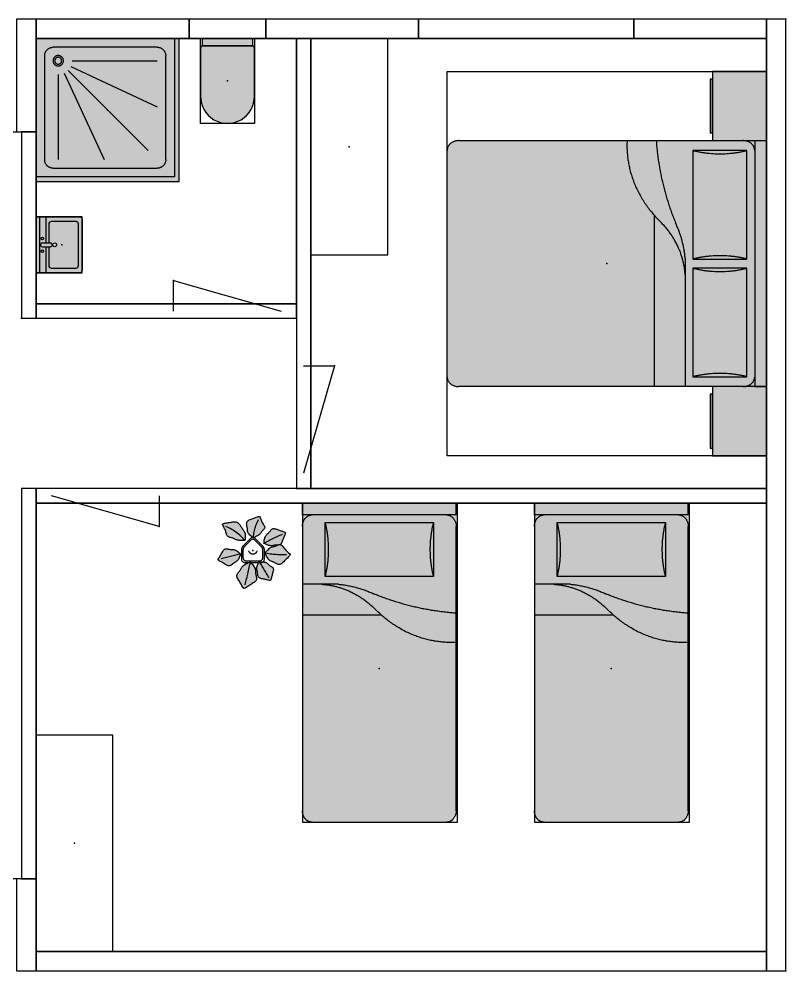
# Model space of a CAD drawing. Header units: millimetres. Extents: x 0 to 12300, y -456 to 6493.
# Drawn here: x 7314 to 12300, y 0 to 6193 of the extents above; entities that cross this region are included whole.
import ezdxf

# ---------------------------------------------------------------- set-up
doc = ezdxf.new("R2010")
doc.units = ezdxf.units.MM
for name, color, linetype, true_color in [('Doors', 96, 'Continuous', 0x007f00), ('EH-PLANT-FILL', 9, 'Continuous', 0xa6e6bd), ('EH-PLANT-LEAVES', 103, 'Continuous', 0x4dcc7a), ('EH-PLANT-POT', 118, 'Continuous', 0x003b2b), ('EH-PLANT-STEMS', 37, 'Continuous', 0x8c5e36), ('Furniture', 37, 'Continuous', 0x75664f), ('FurnitureRefRec', 254, 'Continuous', 0xd5d5d5), ('PT Top Left Furniture', 211, 'Continuous', 0xff7fff), ('PT Top Right', 96, 'Continuous', 0x007f00), ('PT Top Right Furniture', 200, 'Continuous', 0xbf3fff), ('Walls', 1, 'Continuous', 0xff0000)]:
    doc.layers.add(name, color=color, linetype=linetype, true_color=true_color)
for name, color, linetype in [('Furniture Stretch', 7, 'Continuous'), ('Rooms$Bath Room', 7, 'Continuous'), ('Rooms$Bed Room', 7, 'Continuous'), ('Rooms$Living Room', 7, 'Continuous'), ('Windows', 7, 'Continuous')]:
    doc.layers.add(name, color=color, linetype=linetype)

# ---------------------------------------------------------------- blocks, each defined once
blk = doc.blocks.new('Bedopstelling Klein 01')
at = {"layer": 'Furniture'}
blk.add_hatch(color=7, dxfattribs=at).paths.add_polyline_path([(-75.3, 0), (-71.9, 0), (-68.5, 0.2), (-65.1, 0.4), (-61.6, 0.7), (-58.1, 1.1), (-54.6, 1.5), (-51.1, 2.1), (-47.6, 2.8), (-44.1, 3.6), (-40.7, 4.5), (-37.4, 5.5), (-34.1, 6.5), (-32.5, 7.1), (-30.9, 7.7), (-29.4, 8.3), (-27.8, 9), (-26.3, 9.6), (-24.9, 10.3), (-23.5, 11), (-22.1, 11.7), (-20.7, 12.5), (-19.4, 13.3), (-18.1, 14), (-16.8, 14.8), (-15.6, 15.6), (-14.5, 16.5), (-13.4, 17.3), (-12.3, 18.2), (-11.2, 19), (-10.3, 19.9), (-9.3, 20.8), (-8.4, 21.7), (-7.6, 22.6), (-6.8, 23.5), (-6, 24.4), (-5.3, 25.3), (-4.9, 25.8), (-4.6, 26.3), (-4.3, 26.7), (-4, 27.2), (-3.7, 27.7), (-3.4, 28.1), (-3.2, 28.6), (-2.9, 29.1), (-2.7, 29.5), (-2.4, 30), (-2.2, 30.5), (-2, 30.9), (-1.8, 31.4), (-1.6, 31.9), (-1.4, 32.3), (-1.3, 32.8), (-1.1, 33.3), (-1, 33.7), (-0.8, 34.2), (-0.7, 34.7), (-0.6, 35.1), (-0.5, 35.6), (-0.4, 36), (-0.3, 36.5), (-0.2, 37), (-0.2, 37.4), (-0.1, 37.9), (-0.1, 38.3), (0, 38.8), (0, 39.2), (0, 39.7), (0, 40.1), (0, 959.9), (0, 960.3), (0, 960.8), (0, 961.2), (-0.1, 961.7), (-0.1, 962.1), (-0.2, 962.6), (-0.2, 963), (-0.3, 963.5), (-0.4, 964), (-0.5, 964.4), (-0.6, 964.9), (-0.7, 965.3), (-0.8, 965.8), (-1, 966.3), (-1.1, 966.7), (-1.3, 967.2), (-1.4, 967.7), (-1.6, 968.1), (-1.8, 968.6), (-2, 969.1), (-2.2, 969.5), (-2.4, 970), (-2.7, 970.5), (-2.9, 970.9), (-3.2, 971.4), (-3.4, 971.9), (-3.7, 972.3), (-4, 972.8), (-4.3, 973.3), (-4.6, 973.7), (-4.9, 974.2), (-5.3, 974.7), (-6, 975.6), (-6.8, 976.5), (-7.6, 977.4), (-8.4, 978.3), (-9.3, 979.2), (-10.3, 980.1), (-11.2, 981), (-12.3, 981.8), (-13.4, 982.7), (-14.5, 983.5), (-15.6, 984.4), (-16.8, 985.2), (-18.1, 986), (-19.4, 986.7), (-20.7, 987.5), (-22.1, 988.3), (-23.5, 989), (-24.9, 989.7), (-26.3, 990.4), (-27.8, 991), (-29.4, 991.7), (-30.9, 992.3), (-32.5, 992.9), (-34.1, 993.5), (-37.4, 994.5), (-40.7, 995.5), (-44.1, 996.4), (-47.6, 997.2), (-51.1, 997.9), (-54.6, 998.5), (-58.1, 998.9), (-61.6, 999.3), (-65.1, 999.6), (-68.5, 999.8), (-71.9, 1000), (-75.3, 1000), (-2076.2, 1000), (-2076.2, 0), (-2000, 0)], flags=0)
at = {"layer": 'Furniture', "color": 37, "true_color": 0x766750}
for p, q in [((-2000, 1000), (-2076.2, 1000)), ((-75.3, 1000), (-1924.7, 1000)), ((-1949.8, 852.9), (-1598.4, 852.9)), ((-1949.8, 147.1), (-1949.8, 852.9)), ((-1598.4, 852.9), (-1598.4, 147.1)), ((-1598.4, 147.1), (-1949.8, 147.1)), ((-1924.7, 0), (-75.3, 0)), ((-2000, 0), (-2076.2, 0))]:
    blk.add_line(p, q, dxfattribs=at)
for points in [[(-2076.2, 1000), (-2076.2, 0)], [(-2000, 1000), (-2000, 0)], [(0, 64.2), (0, 935.8)], [(-1347.4, 508), (-1347.4, 0)], [(-1548.2, 234.2), (-1548.2, 0)]]:
    blk.add_lwpolyline(points, dxfattribs=at)
for points, weights in [([(-2000, 935.8), (-2000, 1000), (-1924.7, 1000)], [1, 0.707106781186, 1]), ([(-1359.9, 1000), (-1378.9, 725.2), (-1485.4, 465.3)], [1, 0.990404896115, 1]), ([(-1170.2, 1000), (-1155.8, 710.3), (-1372.5, 486.7)], [1, 0.933646644704, 1]), ([(-75.3, 1000), (0, 1000), (0, 935.8)], [1, 0.707106781187, 1]), ([(-1598.4, 852.9), (-1774.1, 809.3), (-1949.8, 852.9)], [1, 0.959999998575, 1]), ([(-1548.2, 127.2), (-1534.8, 333.4), (-1372.5, 486.7)], [1, 0.942933891278, 1]), ([(-1548.2, 234.2), (-1537.6, 353.8), (-1485.4, 465.3)], [1, 0.988393644073, 1]), ([(-1949.8, 147.1), (-1774.1, 190.7), (-1598.4, 147.1)], [1, 0.959999998575, 1]), ([(-1924.7, 0), (-2000, 0), (-2000, 64.2)], [1, 0.707106781186, 1]), ([(0, 64.2), (0, 0), (-75.3, 0)], [1, 0.707106781186, 1])]:
    blk.add_rational_spline(points, weights, degree=2, dxfattribs=at)
at = {"layer": 'FurnitureRefRec'}
blk.add_lwpolyline([(0, 0), (0, 1008.5), (-2076.2, 1008.5), (-2076.2, 0)], close=True, dxfattribs=at)
at = {"layer": 'PT Top Left Furniture'}
blk.add_point((-2076.2, 0), dxfattribs=at)
at = {"layer": 'PT Top Right Furniture'}
blk.add_point((-2076.2, 1008.5), dxfattribs=at)
blk = doc.blocks.new('Bedopstelling Groot')
at = {"layer": 'Furniture'}
for points in [[(-800, 1038.1), (-800, 688.1), (-1250, 688.1), (-1250, 1038.1)], [(-800, -962.8), (-800, -964.5), (-799.9, -966.2), (-799.9, -967.9), (-799.7, -969.6), (-799.6, -971.3), (-799.4, -973), (-799.2, -974.8), (-798.9, -976.5), (-798.6, -978.2), (-798.3, -980), (-797.9, -981.8), (-797.5, -983.5), (-797.1, -985.3), (-796.6, -987), (-796.1, -988.8), (-795.5, -990.5), (-794.9, -992.2), (-794.2, -994), (-793.6, -995.7), (-792.8, -997.4), (-792.1, -999.1), (-791.3, -1000.7), (-790.4, -1002.4), (-789.5, -1004), (-788.6, -1005.6), (-787.7, -1007.2), (-786.7, -1008.7), (-785.6, -1010.3), (-784.6, -1011.8), (-783.5, -1013.2), (-782.4, -1014.6), (-781.2, -1016), (-780, -1017.4), (-778.8, -1018.7), (-777.6, -1020), (-776.3, -1021.3), (-775, -1022.5), (-773.7, -1023.6), (-772.3, -1024.7), (-770.9, -1025.8), (-769.6, -1026.9), (-768.2, -1027.8), (-766.7, -1028.8), (-765.3, -1029.7), (-763.9, -1030.5), (-762.4, -1031.3), (-760.9, -1032.1), (-759.5, -1032.8), (-758, -1033.5), (-756.5, -1034.1), (-755, -1034.7), (-753.5, -1035.2), (-752, -1035.7), (-750.5, -1036.1), (-749, -1036.5), (-747.5, -1036.8), (-746, -1037.1), (-744.5, -1037.4), (-743.1, -1037.6), (-741.6, -1037.8), (-740.1, -1037.9), (-738.7, -1038), (-737.3, -1038.1), (-735.8, -1038.1), (735.8, -1038.1), (737.3, -1038.1), (738.7, -1038), (740.1, -1037.9), (741.6, -1037.8), (743.1, -1037.6), (744.5, -1037.4), (746, -1037.1), (747.5, -1036.8), (749, -1036.5), (750.5, -1036.1), (752, -1035.7), (753.5, -1035.2), (755, -1034.7), (756.5, -1034.1), (758, -1033.5), (759.5, -1032.8), (760.9, -1032.1), (762.4, -1031.3), (763.9, -1030.5), (765.3, -1029.7), (766.7, -1028.8), (768.2, -1027.8), (769.6, -1026.9), (770.9, -1025.8), (772.3, -1024.7), (773.7, -1023.6), (775, -1022.5), (776.3, -1021.3), (777.6, -1020), (778.8, -1018.7), (780, -1017.4), (781.2, -1016), (782.4, -1014.6), (783.5, -1013.2), (784.6, -1011.8), (785.6, -1010.3), (786.7, -1008.7), (787.7, -1007.2), (788.6, -1005.6), (789.5, -1004), (790.4, -1002.4), (791.3, -1000.7), (792.1, -999.1), (792.8, -997.4), (793.6, -995.7), (794.2, -994), (794.9, -992.2), (795.5, -990.5), (796.1, -988.8), (796.6, -987), (797.1, -985.3), (797.5, -983.5), (797.9, -981.8), (798.3, -980), (798.6, -978.2), (798.9, -976.5), (799.2, -974.8), (799.4, -973), (799.6, -971.3), (799.7, -969.6), (799.9, -967.9), (799.9, -966.2), (800, -964.5), (800, -962.8), (800, 1038.1), (-800, 1038.1), (-800, 961.9)], [(1250, 1038.1), (1250, 688.1), (800, 688.1), (800, 1038.1)], [(-850, 688.1), (-850, 673.1), (-1200, 673.1), (-1200, 688.1)], [(1200, 688.1), (1200, 673.1), (850, 673.1), (850, 688.1)]]:
    blk.add_hatch(color=7, dxfattribs=at).paths.add_polyline_path(points, flags=0)
at = {"layer": 'Furniture', "color": 37, "true_color": 0x766750}
for p, q in [((-800, 961.9), (-800, 1038.1)), ((800, 1038.1), (-800, 1038.1)), ((800, 961.9), (800, 1038.1)), ((800, 961.9), (-800, 961.9)), ((-800, 886.6), (-800, -962.8)), ((-735.8, 911.7), (-30, 911.7)), ((-735.8, 560.3), (-735.8, 911.7)), ((-30, 911.7), (-30, 560.3)), ((30, 911.7), (735.8, 911.7)), ((30, 560.3), (30, 911.7)), ((735.8, 911.7), (735.8, 560.3)), ((800, -962.8), (800, 886.6)), ((-30, 560.3), (-735.8, 560.3)), ((735.8, 560.3), (30, 560.3)), ((34.2, 510.1), (-800, 510.1)), ((308, 309.3), (-800, 309.3)), ((-735.8, -1038.1), (735.8, -1038.1))]:
    blk.add_line(p, q, dxfattribs=at)
for points in [[(-800, 1038.1), (-800, 688.1), (-1250, 688.1), (-1250, 1038.1)], [(1250, 1038.1), (1250, 688.1), (800, 688.1), (800, 1038.1)], [(-850, 688.1), (-850, 673.1), (-1200, 673.1), (-1200, 688.1)], [(1200, 688.1), (1200, 673.1), (850, 673.1), (850, 688.1)]]:
    blk.add_lwpolyline(points, close=True, dxfattribs=at)
for points, weights in [([(-800, 886.6), (-800, 961.9), (-735.8, 961.9)], [1, 0.707106781186, 1]), ([(735.8, 961.9), (800, 961.9), (800, 886.6)], [1, 0.707106781186, 1]), ([(-735.8, 911.7), (-692.2, 736), (-735.8, 560.3)], [1, 0.959999998575, 1]), ([(-30, 560.3), (-73.6, 736), (-30, 911.7)], [1, 0.959999998575, 1]), ([(30, 911.7), (73.6, 736), (30, 560.3)], [1, 0.959999998575, 1]), ([(735.8, 560.3), (692.2, 736), (735.8, 911.7)], [1, 0.959999998575, 1]), ([(-72.8, 510.1), (133.4, 496.7), (286.7, 334.4)], [1, 0.942933891278, 1]), ([(34.2, 510.1), (153.8, 499.5), (265.3, 447.3)], [1, 0.988393644073, 1]), ([(800, 321.8), (525.2, 340.8), (265.3, 447.3)], [1, 0.990404896115, 1]), ([(800, 132.1), (510.3, 117.7), (286.7, 334.4)], [1, 0.933646644704, 1]), ([(-735.8, -1038.1), (-800, -1038.1), (-800, -962.8)], [1, 0.707106781186, 1]), ([(800, -962.8), (800, -1038.1), (735.8, -1038.1)], [1, 0.707106781187, 1])]:
    blk.add_rational_spline(points, weights, degree=2, dxfattribs=at)
at = {"layer": 'FurnitureRefRec'}
blk.add_lwpolyline([(-1250, -1038.1), (1250, -1038.1), (1250, 1038.1), (-1250, 1038.1)], close=True, dxfattribs=at)
at = {"layer": 'PT Top Left Furniture'}
blk.add_point((-1250, 1038.1), dxfattribs=at)
at = {"layer": 'PT Top Right Furniture'}
blk.add_point((1250, 1038.1), dxfattribs=at)
blk = doc.blocks.new('Toilet')
at = {"layer": 'Furniture'}
for points in [[(227.8, 165), (227.8, -165), (227.8, -165.3), (227.8, -165.7), (227.8, -166), (227.7, -166.4), (227.7, -166.7), (227.6, -167), (227.5, -167.4), (227.4, -167.7), (227.3, -168), (227.2, -168.3), (227.1, -168.7), (227, -169), (226.8, -169.3), (226.7, -169.6), (226.5, -169.9), (226.4, -170.2), (226.2, -170.5), (226, -170.8), (225.8, -171), (225.6, -171.3), (225.3, -171.6), (225.1, -171.8), (224.9, -172.1), (224.6, -172.3), (224.4, -172.5), (224.1, -172.8), (223.9, -173), (223.6, -173.2), (223.3, -173.4), (223, -173.5), (222.7, -173.7), (222.4, -173.9), (222.1, -174), (221.8, -174.2), (221.5, -174.3), (221.2, -174.4), (220.8, -174.5), (220.5, -174.6), (220.2, -174.7), (219.8, -174.8), (219.5, -174.9), (219.2, -174.9), (218.8, -174.9), (218.5, -175), (218.1, -175), (217.8, -175), (-98.2, -175), (-104.3, -175), (-110.4, -174.8), (-116.5, -174.3), (-122.6, -173.7), (-128.6, -172.8), (-134.6, -171.7), (-140.6, -170.4), (-146.5, -169), (-152.3, -167.3), (-158.1, -165.4), (-163.9, -163.3), (-169.5, -161), (-175.1, -158.5), (-180.5, -155.8), (-185.9, -152.9), (-191.2, -149.9), (-196.4, -146.6), (-201.4, -143.2), (-206.3, -139.6), (-211.1, -135.8), (-215.8, -131.9), (-220.3, -127.8), (-224.7, -123.6), (-228.9, -119.2), (-233, -114.7), (-236.9, -110), (-240.7, -105.2), (-244.3, -100.2), (-247.7, -95.2), (-250.9, -90), (-253.9, -84.7), (-256.8, -79.3), (-259.5, -73.8), (-261.9, -68.3), (-264.2, -62.6), (-266.3, -56.9), (-268.2, -51.1), (-269.9, -45.2), (-271.3, -39.3), (-272.6, -33.3), (-273.7, -27.3), (-274.5, -21.3), (-275.1, -15.2), (-275.6, -9.1), (-275.8, -3), (-275.8, 3), (-275.6, 9.1), (-275.1, 15.2), (-274.5, 21.3), (-273.7, 27.3), (-272.6, 33.3), (-271.3, 39.3), (-269.9, 45.2), (-268.2, 51.1), (-266.3, 56.9), (-264.2, 62.6), (-261.9, 68.3), (-259.5, 73.8), (-256.8, 79.3), (-253.9, 84.7), (-250.9, 90), (-247.7, 95.2), (-244.3, 100.2), (-240.7, 105.2), (-236.9, 110), (-233, 114.7), (-228.9, 119.2), (-224.7, 123.6), (-220.3, 127.8), (-215.8, 131.9), (-211.1, 135.8), (-206.3, 139.6), (-201.4, 143.2), (-196.4, 146.6), (-191.2, 149.9), (-185.9, 152.9), (-180.5, 155.8), (-175.1, 158.5), (-169.5, 161), (-163.9, 163.3), (-158.1, 165.4), (-152.3, 167.3), (-146.5, 169), (-140.6, 170.4), (-134.6, 171.7), (-128.6, 172.8), (-122.6, 173.7), (-116.5, 174.3), (-110.4, 174.8), (-104.3, 175), (-98.2, 175), (217.8, 175), (218.1, 175), (218.5, 175), (218.8, 174.9), (219.2, 174.9), (219.5, 174.9), (219.8, 174.8), (220.2, 174.7), (220.5, 174.6), (220.8, 174.5), (221.2, 174.4), (221.5, 174.3), (221.8, 174.2), (222.1, 174), (222.4, 173.9), (222.7, 173.7), (223, 173.5), (223.3, 173.4), (223.6, 173.2), (223.9, 173), (224.1, 172.8), (224.4, 172.5), (224.6, 172.3), (224.9, 172.1), (225.1, 171.8), (225.3, 171.6), (225.6, 171.3), (225.8, 171), (226, 170.8), (226.2, 170.5), (226.4, 170.2), (226.5, 169.9), (226.7, 169.6), (226.8, 169.3), (227, 169), (227.1, 168.7), (227.2, 168.3), (227.3, 168), (227.4, 167.7), (227.5, 167.4), (227.6, 167), (227.7, 166.7), (227.7, 166.4), (227.8, 166), (227.8, 165.7), (227.8, 165.3)], [(227.8, 165), (265.8, 165), (266.1, 165), (266.5, 165), (266.8, 164.9), (267.2, 164.9), (267.5, 164.9), (267.8, 164.8), (268.2, 164.7), (268.5, 164.6), (268.8, 164.5), (269.2, 164.4), (269.5, 164.3), (269.8, 164.2), (270.1, 164), (270.4, 163.9), (270.7, 163.7), (271, 163.5), (271.3, 163.4), (271.6, 163.2), (271.9, 163), (272.1, 162.8), (272.4, 162.5), (272.6, 162.3), (272.9, 162.1), (273.1, 161.8), (273.3, 161.6), (273.6, 161.3), (273.8, 161), (274, 160.8), (274.2, 160.5), (274.4, 160.2), (274.5, 159.9), (274.7, 159.6), (274.8, 159.3), (275, 159), (275.1, 158.7), (275.2, 158.3), (275.3, 158), (275.4, 157.7), (275.5, 157.4), (275.6, 157), (275.7, 156.7), (275.7, 156.4), (275.8, 156), (275.8, 155.7), (275.8, 155.3), (275.8, 155), (275.8, -155), (275.8, -155.3), (275.8, -155.7), (275.8, -156), (275.7, -156.4), (275.7, -156.7), (275.6, -157), (275.5, -157.4), (275.4, -157.7), (275.3, -158), (275.2, -158.3), (275.1, -158.7), (275, -159), (274.8, -159.3), (274.7, -159.6), (274.5, -159.9), (274.4, -160.2), (274.2, -160.5), (274, -160.8), (273.8, -161), (273.6, -161.3), (273.3, -161.6), (273.1, -161.8), (272.9, -162.1), (272.6, -162.3), (272.4, -162.5), (272.1, -162.8), (271.9, -163), (271.6, -163.2), (271.3, -163.4), (271, -163.5), (270.7, -163.7), (270.4, -163.9), (270.1, -164), (269.8, -164.2), (269.5, -164.3), (269.2, -164.4), (268.8, -164.5), (268.5, -164.6), (268.2, -164.7), (267.8, -164.8), (267.5, -164.9), (267.2, -164.9), (266.8, -164.9), (266.5, -165), (266.1, -165), (265.8, -165), (227.8, -165)]]:
    blk.add_hatch(color=7, dxfattribs=at).paths.add_polyline_path(points, flags=0)
at = {"layer": 'Furniture', "color": 37, "true_color": 0x766750}
for p, q in [((-98.2, 175), (217.8, 175)), ((227.8, 165), (265.8, 165)), ((227.8, -165), (227.8, 165)), ((227.8, 165), (227.8, -165)), ((275.8, 155), (275.8, -155)), ((217.8, -175), (-98.2, -175)), ((265.8, -165), (227.8, -165))]:
    blk.add_line(p, q, dxfattribs=at)
at = {"layer": 'Furniture', "color": 37, "true_color": 0x766750, "extrusion": (0, 0, -1)}
for centre, radius, start, end in [((100.8, 0), 175, 269.15835, 90.84165), ((-217.8, 165), 10, 90, 180), ((-265.8, 155), 10, 90, 180), ((-217.8, -165), 10, 180, 270), ((-265.8, -155), 10, 180, 270)]:
    blk.add_arc(centre, radius, start, end, dxfattribs=at)
at = {"layer": 'FurnitureRefRec'}
blk.add_lwpolyline([(-275.8, -175), (275.8, -175), (275.8, 175), (-275.8, 175)], close=True, dxfattribs=at)
at = {"layer": 'PT Top Left Furniture'}
blk.add_point((275.8, 175), dxfattribs=at)
at = {"layer": 'PT Top Right Furniture'}
blk.add_point((275.8, -175), dxfattribs=at)
blk = doc.blocks.new('Wastafel')
at = {"layer": 'Furniture'}
blk.add_hatch(color=7, dxfattribs=at).paths.add_polyline_path([(134.7, 182.3), (135.3, 182.2), (135.8, 182.1), (136.4, 182.1), (136.9, 182), (137.5, 181.8), (138, 181.7), (138.5, 181.5), (139.1, 181.4), (139.6, 181.2), (140.1, 180.9), (140.6, 180.7), (141.1, 180.5), (141.6, 180.2), (142.1, 179.9), (142.5, 179.6), (143, 179.3), (143.4, 179), (143.9, 178.7), (144.3, 178.3), (144.7, 177.9), (145.1, 177.5), (145.5, 177.1), (145.9, 176.7), (146.2, 176.3), (146.6, 175.9), (146.9, 175.4), (147.2, 175), (147.5, 174.5), (147.8, 174), (148, 173.5), (148.3, 173), (148.5, 172.5), (148.7, 172), (148.9, 171.5), (149.1, 171), (149.2, 170.5), (149.4, 169.9), (149.5, 169.4), (149.6, 168.8), (149.7, 168.3), (149.8, 167.7), (149.8, 167.2), (149.8, 166.6), (149.8, 166.1), (149.8, -166.1), (149.8, -166.6), (149.8, -167.2), (149.8, -167.7), (149.7, -168.3), (149.6, -168.8), (149.5, -169.4), (149.4, -169.9), (149.2, -170.5), (149.1, -171), (148.9, -171.5), (148.7, -172), (148.5, -172.5), (148.3, -173), (148, -173.5), (147.8, -174), (147.5, -174.5), (147.2, -175), (146.9, -175.4), (146.6, -175.9), (146.2, -176.3), (145.9, -176.7), (145.5, -177.1), (145.1, -177.5), (144.7, -177.9), (144.3, -178.3), (143.9, -178.7), (143.4, -179), (143, -179.3), (142.5, -179.6), (142.1, -179.9), (141.6, -180.2), (141.1, -180.5), (140.6, -180.7), (140.1, -180.9), (139.6, -181.2), (139.1, -181.4), (138.5, -181.5), (138, -181.7), (137.5, -181.8), (136.9, -182), (136.4, -182.1), (135.8, -182.1), (135.3, -182.2), (134.7, -182.3), (-149.9, -182.3), (-149.9, 182.3)], flags=0)
at = {"layer": 'Furniture', "color": 37, "true_color": 0x766750}
for p, q in [((-67.2, 135), (-67.2, 12.1)), ((-56.2, 12.1), (-108.5, 12.1)), ((-108.5, -12.2), (-56.2, -12.2)), ((-67.2, -12.2), (-67.2, -135))]:
    blk.add_line(p, q, dxfattribs=at)
for points in [[(134.7, -182.3), (-149.9, -182.3), (-149.9, 182.3), (134.7, 182.3)], [(-125.5, -182.3), (-125.5, 182.3)], [(-83.4, 12.1), (-83.4, 182.3)], [(110.4, 151.1), (-49.9, 151.1)], [(125.5, -135), (125.5, 135)], [(149.8, 166.1), (149.8, -166.1)], [(-83.4, -182.3), (-83.4, -12.2)], [(-49.9, -151.1), (110.4, -151.1)]]:
    blk.add_lwpolyline(points, dxfattribs=at)
for centre, radius in [((-108.5, 41.3), 8.1), ((-28.3, 0), 12.2), ((-108.5, -41.3), 8.1)]:
    blk.add_circle(centre, radius, dxfattribs=at)
for centre, radius, start, end in [((-51, 135), 16.2, 86.13454, 180), ((109.3, 135), 16.2, 0, 86.13454), ((-108.5, 0), 12.2, 90.00094, 269.99906), ((-56.2, 0), 12.2, 270, 90), ((-51, -135), 16.2, 180, 273.86546), ((109.3, -135), 16.2, 273.86546, 0)]:
    blk.add_arc(centre, radius, start, end, dxfattribs=at)
at = {"layer": 'Furniture', "color": 37, "true_color": 0x766750, "extrusion": (0, 0, -1)}
for centre, start, end in [((-133.7, 166.1), 93.86546, 180), ((-133.7, -166.1), 180, 266.13454)]:
    blk.add_arc(centre, 16.2, start, end, dxfattribs=at)
at = {"layer": 'FurnitureRefRec'}
blk.add_lwpolyline([(-149.9, -182.3), (149.8, -182.3), (149.8, 182.3), (-149.9, 182.3)], close=True, dxfattribs=at)
at = {"layer": 'PT Top Left Furniture'}
blk.add_point((-149.9, -182.3), dxfattribs=at)
at = {"layer": 'PT Top Right Furniture'}
blk.add_point((-149.9, 182.3), dxfattribs=at)
blk = doc.blocks.new('Douche')
at = {"layer": 'Furniture'}
blk.add_hatch(color=7, dxfattribs=at).paths.add_polyline_path([(-465, 465), (-465, -465), (465, -465), (465, 465)], flags=0)
at = {"layer": 'Furniture', "color": 37, "true_color": 0x766750}
for p, q in [((-465, -465), (-465, 435)), ((-465, 435), (435, 435)), ((435, 435), (435, -465)), ((322.5, 378.7), (-352.5, 378.7)), ((-408.8, 322.5), (-408.8, -352.5)), ((-320.7, -230.7), (-320.7, 322.5)), ((-282.6, -239.1), (-20.8, 322.5)), ((378.7, -352.5), (378.7, 322.5)), ((-257, -257), (263.4, 263.4)), ((-239.1, -282.6), (322.5, -20.8)), ((-230.7, -320.7), (322.5, -320.7)), ((-352.5, -408.8), (322.5, -408.8)), ((-465, -465), (435, -465))]:
    blk.add_line(p, q, dxfattribs=at)
for points in [[(465, 465), (-465, 465)], [(465, -465), (465, 465)]]:
    blk.add_lwpolyline(points, dxfattribs=at)
for points, weights in [([(-408.8, 322.5), (-408.8, 378.7), (-352.5, 378.7)], [1, 0.707106781187, 1]), ([(322.5, 378.7), (378.7, 378.7), (378.7, 322.5)], [1, 0.707106780956, 1]), ([(-352.5, -408.8), (-408.8, -408.8), (-408.8, -352.5)], [1, 0.707106781187, 1]), ([(378.7, -352.5), (378.7, -408.8), (322.5, -408.8)], [1, 0.707106781187, 1])]:
    blk.add_rational_spline(points, weights, degree=2, dxfattribs=at)
for points, knots in [([(-320.7, -286.9), (-286.9, -286.9), (-286.9, -320.7), (-286.9, -354.4), (-320.7, -354.4), (-354.4, -354.4), (-354.4, -320.7), (-354.4, -286.9), (-320.7, -286.9)], [0, 0, 0, 0.0530144, 0.0530144, 0.1060288, 0.1060288, 0.1590431, 0.1590431, 0.2120575, 0.2120575, 0.2120575]), ([(-320.7, -298.2), (-298.2, -298.2), (-298.2, -320.7), (-298.2, -343.2), (-320.7, -343.2), (-343.2, -343.2), (-343.2, -320.7), (-343.2, -298.2), (-320.7, -298.2)], [0, 0, 0, 0.0353429, 0.0353429, 0.0706858, 0.0706858, 0.1060288, 0.1060288, 0.1413717, 0.1413717, 0.1413717])]:
    blk.add_rational_spline(points, [1, 0.707106781187, 1, 0.707106781187, 1, 0.707106781187, 1, 0.707106781187, 1], degree=2, knots=knots, dxfattribs=at)
at = {"layer": 'FurnitureRefRec'}
blk.add_lwpolyline([(-465, -465), (465, -465), (465, 465), (-465, 465)], close=True, dxfattribs=at)
at = {"layer": 'PT Top Left Furniture'}
blk.add_point((-465, -465), dxfattribs=at)
at = {"layer": 'PT Top Right Furniture'}
blk.add_point((-465, 465), dxfattribs=at)
blk = doc.blocks.new('EH_PLANT_BROADLEAF')
at = {"layer": 'EH-PLANT-FILL'}
for points in [[(-52.359, 64.514), (-60.185, 64.508), (-67.566, 64.673), (-74.767, 64.799), (-81.712, 64.964), (-88.285, 65.292), (-94.389, 65.901), (-99.973, 66.877), (-105.042, 68.253), (-109.664, 69.999), (-113.955, 72.027), (-118.06, 74.202), (-122.129, 76.373), (-126.288, 78.395), (-130.616, 80.161), (-135.136, 81.628), (-139.808, 82.825), (-144.538, 83.86), (-149.195, 84.899), (-153.635, 86.15), (-157.727, 87.825), (-161.375, 90.108), (-164.534, 93.129), (-167.215, 96.937), (-169.489, 101.497), (-171.464, 106.697), (-173.276, 112.364), (-175.062, 118.3), (-176.94, 124.312), (-178.994, 130.247), (-181.265, 136.014), (-183.751, 141.601), (-186.409, 147.073), (-189.175, 152.56), (-191.97, 158.24), (-194.706, 164.341), (-197.158, 171.457), (-190.294, 174.667), (-183.767, 176.736), (-177.356, 178.257), (-170.973, 179.46), (-164.542, 180.524), (-157.999, 181.578), (-151.305, 182.69), (-144.459, 183.847), (-137.502, 184.961), (-130.52, 185.878), (-123.635, 186.406), (-116.983, 186.349), (-110.703, 185.535), (-104.905, 183.852), (-99.66, 181.267), (-94.981, 177.83), (-90.826, 173.671), (-87.099, 168.976), (-83.671, 163.958), (-80.4, 158.826), (-77.155, 153.748), (-73.846, 148.831), (-70.433, 144.108), (-66.939, 139.534), (-63.446, 135.006), (-60.083, 130.38), (-56.998, 125.504), (-54.339, 120.246), (-52.225, 114.52), (-50.722, 108.297), (-49.839, 101.61), (-49.525, 94.547), (-49.684, 87.228), (-50.204, 79.777), (-51.006, 72.276)], [(3.559, 81.43), (-2.852, 85.895), (-8.628, 90.481), (-14.147, 95.199), (-19.286, 100.028), (-23.863, 104.935), (-27.715, 109.88), (-30.737, 114.822), (-32.915, 119.729), (-34.326, 124.584), (-35.134, 129.388), (-35.556, 134.16), (-35.826, 138.934), (-36.152, 143.752), (-36.675, 148.65), (-37.448, 153.65), (-38.413, 158.75), (-39.418, 163.918), (-40.236, 169.093), (-40.602, 174.192), (-40.256, 179.117), (-38.989, 183.773), (-36.674, 188.079), (-33.287, 191.987), (-28.912, 195.48), (-23.72, 198.584), (-17.945, 201.356), (-11.842, 203.875), (-5.647, 206.227), (0.463, 208.485), (6.388, 210.697), (12.124, 212.874), (17.75, 214.986), (23.41, 216.964), (29.297, 218.706), (35.644, 220.077), (43.057, 220.72), (46.606, 214.229), (49.179, 208.418), (51.384, 202.932), (53.453, 197.636), (55.578, 192.429), (57.907, 187.244), (60.518, 182.052), (63.406, 176.865), (66.474, 171.731), (69.543, 166.726), (72.38, 161.936), (74.729, 157.442), (76.357, 153.302), (77.093, 149.542), (76.854, 146.149), (75.663, 143.074), (73.649, 140.237), (71.021, 137.545), (68.039, 134.902), (64.968, 132.225), (62.036, 129.454), (59.397, 126.559), (57.105, 123.54), (55.111, 120.419), (53.272, 117.234), (51.382, 114.027), (49.206, 110.835), (46.527, 107.677), (43.183, 104.556), (39.095, 101.456), (34.28, 98.346), (28.84, 95.186), (22.94, 91.938), (16.761, 88.571), (10.427, 85.064)], [(71.916, 45.285), (72.367, 52.869), (73.169, 60.012), (74.132, 67.012), (75.31, 73.77), (76.784, 80.137), (78.627, 85.976), (80.877, 91.196), (83.533, 95.775), (86.548, 99.771), (89.842, 103.309), (93.308, 106.564), (96.839, 109.729), (100.339, 112.976), (103.747, 116.43), (107.044, 120.137), (110.256, 124.055), (113.452, 128.056), (116.73, 131.945), (120.201, 135.488), (123.971, 138.452), (128.121, 140.64), (132.696, 141.923), (137.696, 142.261), (143.076, 141.71), (148.76, 140.406), (154.644, 138.547), (160.623, 136.356), (166.6, 134.043), (172.506, 131.773), (178.303, 129.637), (183.991, 127.646), (189.603, 125.724), (195.196, 123.731), (200.844, 121.478), (206.632, 118.727), (212.783, 114.859), (210.755, 107.902), (208.381, 102.016), (205.885, 96.583), (203.352, 91.365), (200.856, 86.172), (198.454, 80.864), (196.18, 75.368), (194.033, 69.691), (191.977, 63.927), (189.942, 58.241), (187.832, 52.841), (185.541, 47.953), (182.967, 43.772), (180.033, 40.436), (176.695, 38.002), (172.952, 36.427), (168.851, 35.585), (164.473, 35.279), (159.922, 35.274), (155.312, 35.338), (150.739, 35.275), (146.274, 34.957), (141.943, 34.344), (137.727, 33.481), (133.563, 32.492), (129.359, 31.551), (125.006, 30.851), (120.399, 30.565), (115.456, 30.82), (110.131, 31.674), (104.423, 33.104), (98.372, 35.02), (92.049, 37.286), (85.536, 39.751), (78.888, 42.318)], [(-79.275, -22.154), (-81.698, -29.266), (-84.277, -35.862), (-86.916, -42.282), (-89.644, -48.418), (-92.505, -54.106), (-95.539, -59.198), (-98.769, -63.599), (-102.197, -67.29), (-105.803, -70.343), (-109.546, -72.9), (-113.372, -75.158), (-117.223, -77.331), (-121.049, -79.61), (-124.813, -82.129), (-128.505, -84.936), (-132.137, -87.983), (-135.748, -91.132), (-139.391, -94.17), (-143.132, -96.847), (-147.033, -98.915), (-151.145, -100.168), (-155.5, -100.473), (-160.103, -99.797), (-164.936, -98.202), (-169.956, -95.841), (-175.107, -92.929), (-180.329, -89.704), (-185.564, -86.389), (-190.769, -83.158), (-195.92, -80.108), (-201.017, -77.245), (-206.078, -74.491), (-211.142, -71.698), (-216.255, -68.668), (-221.476, -65.156), (-226.958, -60.521), (-224.199, -53.898), (-221.181, -48.388), (-218.057, -43.354), (-214.886, -38.547), (-211.715, -33.771), (-208.581, -28.878), (-205.503, -23.79), (-202.481, -18.513), (-199.492, -13.144), (-196.49, -7.856), (-193.421, -2.873), (-190.223, 1.566), (-186.838, 5.248), (-183.227, 8.019), (-179.37, 9.817), (-175.272, 10.675), (-170.965, 10.727), (-166.5, 10.177), (-161.939, 9.275), (-157.347, 8.27), (-152.78, 7.375), (-148.274, 6.728), (-143.843, 6.377), (-139.475, 6.275), (-135.135, 6.286), (-130.772, 6.22), (-126.328, 5.864), (-121.75, 5.02), (-116.996, 3.545), (-112.045, 1.37), (-106.901, -1.489), (-101.587, -4.936), (-96.141, -8.823), (-90.609, -12.985), (-85.019, -17.316)], [(78.645, -15.209), (84.418, -9.01), (89.999, -3.375), (95.468, 2.097), (100.808, 7.276), (105.995, 11.968), (111.012, 15.995), (115.855, 19.242), (120.538, 21.687), (125.087, 23.409), (129.537, 24.58), (133.927, 25.43), (138.292, 26.212), (142.658, 27.152), (147.038, 28.409), (151.431, 30.041), (155.825, 31.992), (160.203, 34.096), (164.542, 36.1), (168.825, 37.709), (173.041, 38.624), (177.192, 38.602), (181.286, 37.485), (185.344, 35.23), (189.391, 31.915), (193.452, 27.721), (197.55, 22.903), (201.703, 17.746), (205.919, 12.516), (210.201, 7.419), (214.547, 2.571), (218.953, -2.019), (223.415, -6.444), (227.934, -10.879), (232.517, -15.559), (237.179, -20.774), (241.961, -27.281), (237.632, -34.126), (233.181, -39.621), (228.649, -44.524), (224.052, -49.124), (219.397, -53.657), (214.685, -58.297), (209.914, -63.136), (205.079, -68.167), (200.178, -73.273), (195.215, -78.249), (190.198, -82.827), (185.147, -86.724), (180.083, -89.684), (175.032, -91.526), (170.021, -92.173), (165.069, -91.668), (160.187, -90.166), (155.375, -87.915), (150.624, -85.209), (145.915, -82.347), (141.229, -79.58), (136.546, -77.074), (131.856, -74.886), (127.158, -72.957), (122.466, -71.129), (117.805, -69.176), (113.212, -66.845), (108.725, -63.904), (104.379, -60.184), (100.203, -55.604), (96.209, -50.188), (92.393, -44.05), (88.741, -37.367), (85.227, -30.334), (81.835, -23.081)], [(-17.31, -74.63), (-11.505, -81.067), (-6.299, -87.368), (-1.296, -93.624), (3.377, -99.804), (7.534, -105.867), (11, -111.77), (13.668, -117.489), (15.518, -123.018), (16.63, -128.375), (17.173, -133.601), (17.374, -138.747), (17.479, -143.871), (17.71, -149.025), (18.221, -154.245), (19.067, -159.544), (20.194, -164.909), (21.44, -170.304), (22.561, -175.669), (23.269, -180.939), (23.278, -186.044), (22.351, -190.93), (20.337, -195.559), (17.196, -199.923), (13.004, -204.037), (7.936, -207.945), (2.24, -211.702), (-3.809, -215.375), (-9.955, -219.023), (-15.997, -222.694), (-21.826, -226.414), (-27.433, -230.185), (-32.907, -233.985), (-38.421, -237.776), (-44.199, -241.502), (-50.525, -245.096), (-58.131, -248.384), (-63.444, -242.025), (-67.477, -235.972), (-70.964, -230.051), (-74.188, -224.193), (-77.375, -218.346), (-80.695, -212.468), (-84.239, -206.539), (-87.998, -200.561), (-91.862, -194.559), (-95.631, -188.581), (-99.048, -182.689), (-101.838, -176.945), (-103.754, -171.409), (-104.621, -166.121), (-104.361, -161.098), (-103.017, -156.332), (-100.738, -151.785), (-97.761, -147.401), (-94.373, -143.114), (-90.861, -138.854), (-87.47, -134.566), (-84.361, -130.211), (-81.589, -125.776), (-79.099, -121.275), (-76.735, -116.744), (-74.278, -112.234), (-71.48, -107.804), (-68.113, -103.505), (-64.011, -99.377), (-59.093, -95.439), (-53.377, -91.685), (-46.973, -88.09), (-40.053, -84.612), (-32.805, -81.209), (-25.356, -77.851)], [(40.68, -71.469), (47.978, -71.916), (54.814, -72.609), (61.493, -73.376), (67.919, -74.274), (73.948, -75.387), (79.45, -76.792), (84.341, -78.54), (88.61, -80.641), (92.317, -83.064), (95.594, -85.733), (98.613, -88.55), (101.562, -91.404), (104.611, -94.196), (107.876, -96.857), (111.399, -99.36), (115.137, -101.729), (118.968, -104.036), (122.706, -106.394), (126.134, -108.932), (129.036, -111.783), (131.234, -115.057), (132.616, -118.827), (133.152, -123.113), (132.903, -127.885), (132.001, -133.064), (130.636, -138.538), (129.015, -144.182), (127.331, -149.877), (125.736, -155.531), (124.311, -161.091), (123.063, -166.554), (121.923, -171.96), (120.765, -177.39), (119.417, -182.95), (117.67, -188.774), (114.977, -195.209), (108.005, -194.862), (101.988, -193.898), (96.38, -192.664), (90.969, -191.296), (85.585, -189.898), (80.101, -188.552), (74.45, -187.298), (68.636, -186.131), (62.742, -185.001), (56.92, -183.815), (51.362, -182.453), (46.277, -180.791), (41.852, -178.717), (38.221, -176.151), (35.445, -173.064), (33.493, -169.477), (32.254, -165.46), (31.55, -161.126), (31.165, -156.606), (30.881, -152.03), (30.513, -147.512), (29.938, -143.121), (29.113, -138.884), (28.082, -134.773), (26.96, -130.718), (25.916, -126.621), (25.138, -122.372), (24.8, -117.87), (25.032, -113.043), (25.895, -107.857), (27.377, -102.323), (29.396, -96.491), (31.82, -90.44), (34.506, -84.253), (37.358, -77.987)]]:
    blk.add_hatch(color=256, dxfattribs=at).paths.add_polyline_path(points, flags=0)
at = {"layer": 'EH-PLANT-LEAVES', "color": 103, "true_color": 0x4dcc7a}
for points in [[(-52.359, 64.514), (-60.185, 64.508), (-67.566, 64.673), (-74.767, 64.799), (-81.712, 64.964), (-88.285, 65.292), (-94.389, 65.901), (-99.973, 66.877), (-105.042, 68.253), (-109.664, 69.999), (-113.955, 72.027), (-118.06, 74.202), (-122.129, 76.373), (-126.288, 78.395), (-130.616, 80.161), (-135.136, 81.628), (-139.808, 82.825), (-144.538, 83.86), (-149.195, 84.899), (-153.635, 86.15), (-157.727, 87.825), (-161.375, 90.108), (-164.534, 93.129), (-167.215, 96.937), (-169.489, 101.497), (-171.464, 106.697), (-173.276, 112.364), (-175.062, 118.3), (-176.94, 124.312), (-178.994, 130.247), (-181.265, 136.014), (-183.751, 141.601), (-186.409, 147.073), (-189.175, 152.56), (-191.97, 158.24), (-194.706, 164.341), (-197.158, 171.457), (-190.294, 174.667), (-183.767, 176.736), (-177.356, 178.257), (-170.973, 179.46), (-164.542, 180.524), (-157.999, 181.578), (-151.305, 182.69), (-144.459, 183.847), (-137.502, 184.961), (-130.52, 185.878), (-123.635, 186.406), (-116.983, 186.349), (-110.703, 185.535), (-104.905, 183.852), (-99.66, 181.267), (-94.981, 177.83), (-90.826, 173.671), (-87.099, 168.976), (-83.671, 163.958), (-80.4, 158.826), (-77.155, 153.748), (-73.846, 148.831), (-70.433, 144.108), (-66.939, 139.534), (-63.446, 135.006), (-60.083, 130.38), (-56.998, 125.504), (-54.339, 120.246), (-52.225, 114.52), (-50.722, 108.297), (-49.839, 101.61), (-49.525, 94.547), (-49.684, 87.228), (-50.204, 79.777), (-51.006, 72.276)], [(3.559, 81.43), (-2.852, 85.895), (-8.628, 90.481), (-14.147, 95.199), (-19.286, 100.028), (-23.863, 104.935), (-27.715, 109.88), (-30.737, 114.822), (-32.915, 119.729), (-34.326, 124.584), (-35.134, 129.388), (-35.556, 134.16), (-35.826, 138.934), (-36.152, 143.752), (-36.675, 148.65), (-37.448, 153.65), (-38.413, 158.75), (-39.418, 163.918), (-40.236, 169.093), (-40.602, 174.192), (-40.256, 179.117), (-38.989, 183.773), (-36.674, 188.079), (-33.287, 191.987), (-28.912, 195.48), (-23.72, 198.584), (-17.945, 201.356), (-11.842, 203.875), (-5.647, 206.227), (0.463, 208.485), (6.388, 210.697), (12.124, 212.874), (17.75, 214.986), (23.41, 216.964), (29.297, 218.706), (35.644, 220.077), (43.057, 220.72), (46.606, 214.229), (49.179, 208.418), (51.384, 202.932), (53.453, 197.636), (55.578, 192.429), (57.907, 187.244), (60.518, 182.052), (63.406, 176.865), (66.474, 171.731), (69.543, 166.726), (72.38, 161.936), (74.729, 157.442), (76.357, 153.302), (77.093, 149.542), (76.854, 146.149), (75.663, 143.074), (73.649, 140.237), (71.021, 137.545), (68.039, 134.902), (64.968, 132.225), (62.036, 129.454), (59.397, 126.559), (57.105, 123.54), (55.111, 120.419), (53.272, 117.234), (51.382, 114.027), (49.206, 110.835), (46.527, 107.677), (43.183, 104.556), (39.095, 101.456), (34.28, 98.346), (28.84, 95.186), (22.94, 91.938), (16.761, 88.571), (10.427, 85.064)], [(71.916, 45.285), (72.367, 52.869), (73.169, 60.012), (74.132, 67.012), (75.31, 73.77), (76.784, 80.137), (78.627, 85.976), (80.877, 91.196), (83.533, 95.775), (86.548, 99.771), (89.842, 103.309), (93.308, 106.564), (96.839, 109.729), (100.339, 112.976), (103.747, 116.43), (107.044, 120.137), (110.256, 124.055), (113.452, 128.056), (116.73, 131.945), (120.201, 135.488), (123.971, 138.452), (128.121, 140.64), (132.696, 141.923), (137.696, 142.261), (143.076, 141.71), (148.76, 140.406), (154.644, 138.547), (160.623, 136.356), (166.6, 134.043), (172.506, 131.773), (178.303, 129.637), (183.991, 127.646), (189.603, 125.724), (195.196, 123.731), (200.844, 121.478), (206.632, 118.727), (212.783, 114.859), (210.755, 107.902), (208.381, 102.016), (205.885, 96.583), (203.352, 91.365), (200.856, 86.172), (198.454, 80.864), (196.18, 75.368), (194.033, 69.691), (191.977, 63.927), (189.942, 58.241), (187.832, 52.841), (185.541, 47.953), (182.967, 43.772), (180.033, 40.436), (176.695, 38.002), (172.952, 36.427), (168.851, 35.585), (164.473, 35.279), (159.922, 35.274), (155.312, 35.338), (150.739, 35.275), (146.274, 34.957), (141.943, 34.344), (137.727, 33.481), (133.563, 32.492), (129.359, 31.551), (125.006, 30.851), (120.399, 30.565), (115.456, 30.82), (110.131, 31.674), (104.423, 33.104), (98.372, 35.02), (92.049, 37.286), (85.536, 39.751), (78.888, 42.318)], [(-79.275, -22.154), (-81.698, -29.266), (-84.277, -35.862), (-86.916, -42.282), (-89.644, -48.418), (-92.505, -54.106), (-95.539, -59.198), (-98.769, -63.599), (-102.197, -67.29), (-105.803, -70.343), (-109.546, -72.9), (-113.372, -75.158), (-117.223, -77.331), (-121.049, -79.61), (-124.813, -82.129), (-128.505, -84.936), (-132.137, -87.983), (-135.748, -91.132), (-139.391, -94.17), (-143.132, -96.847), (-147.033, -98.915), (-151.145, -100.168), (-155.5, -100.473), (-160.103, -99.797), (-164.936, -98.202), (-169.956, -95.841), (-175.107, -92.929), (-180.329, -89.704), (-185.564, -86.389), (-190.769, -83.158), (-195.92, -80.108), (-201.017, -77.245), (-206.078, -74.491), (-211.142, -71.698), (-216.255, -68.668), (-221.476, -65.156), (-226.958, -60.521), (-224.199, -53.898), (-221.181, -48.388), (-218.057, -43.354), (-214.886, -38.547), (-211.715, -33.771), (-208.581, -28.878), (-205.503, -23.79), (-202.481, -18.513), (-199.492, -13.144), (-196.49, -7.856), (-193.421, -2.873), (-190.223, 1.566), (-186.838, 5.248), (-183.227, 8.019), (-179.37, 9.817), (-175.272, 10.675), (-170.965, 10.727), (-166.5, 10.177), (-161.939, 9.275), (-157.347, 8.27), (-152.78, 7.375), (-148.274, 6.728), (-143.843, 6.377), (-139.475, 6.275), (-135.135, 6.286), (-130.772, 6.22), (-126.328, 5.864), (-121.75, 5.02), (-116.996, 3.545), (-112.045, 1.37), (-106.901, -1.489), (-101.587, -4.936), (-96.141, -8.823), (-90.609, -12.985), (-85.019, -17.316)], [(78.645, -15.209), (84.418, -9.01), (89.999, -3.375), (95.468, 2.097), (100.808, 7.276), (105.995, 11.968), (111.012, 15.995), (115.855, 19.242), (120.538, 21.687), (125.087, 23.409), (129.537, 24.58), (133.927, 25.43), (138.292, 26.212), (142.658, 27.152), (147.038, 28.409), (151.431, 30.041), (155.825, 31.992), (160.203, 34.096), (164.542, 36.1), (168.825, 37.709), (173.041, 38.624), (177.192, 38.602), (181.286, 37.485), (185.344, 35.23), (189.391, 31.915), (193.452, 27.721), (197.55, 22.903), (201.703, 17.746), (205.919, 12.516), (210.201, 7.419), (214.547, 2.571), (218.953, -2.019), (223.415, -6.444), (227.934, -10.879), (232.517, -15.559), (237.179, -20.774), (241.961, -27.281), (237.632, -34.126), (233.181, -39.621), (228.649, -44.524), (224.052, -49.124), (219.397, -53.657), (214.685, -58.297), (209.914, -63.136), (205.079, -68.167), (200.178, -73.273), (195.215, -78.249), (190.198, -82.827), (185.147, -86.724), (180.083, -89.684), (175.032, -91.526), (170.021, -92.173), (165.069, -91.668), (160.187, -90.166), (155.375, -87.915), (150.624, -85.209), (145.915, -82.347), (141.229, -79.58), (136.546, -77.074), (131.856, -74.886), (127.158, -72.957), (122.466, -71.129), (117.805, -69.176), (113.212, -66.845), (108.725, -63.904), (104.379, -60.184), (100.203, -55.604), (96.209, -50.188), (92.393, -44.05), (88.741, -37.367), (85.227, -30.334), (81.835, -23.081)], [(-17.31, -74.63), (-11.505, -81.067), (-6.299, -87.368), (-1.296, -93.624), (3.377, -99.804), (7.534, -105.867), (11, -111.77), (13.668, -117.489), (15.518, -123.018), (16.63, -128.375), (17.173, -133.601), (17.374, -138.747), (17.479, -143.871), (17.71, -149.025), (18.221, -154.245), (19.067, -159.544), (20.194, -164.909), (21.44, -170.304), (22.561, -175.669), (23.269, -180.939), (23.278, -186.044), (22.351, -190.93), (20.337, -195.559), (17.196, -199.923), (13.004, -204.037), (7.936, -207.945), (2.24, -211.702), (-3.809, -215.375), (-9.955, -219.023), (-15.997, -222.694), (-21.826, -226.414), (-27.433, -230.185), (-32.907, -233.985), (-38.421, -237.776), (-44.199, -241.502), (-50.525, -245.096), (-58.131, -248.384), (-63.444, -242.025), (-67.477, -235.972), (-70.964, -230.051), (-74.188, -224.193), (-77.375, -218.346), (-80.695, -212.468), (-84.239, -206.539), (-87.998, -200.561), (-91.862, -194.559), (-95.631, -188.581), (-99.048, -182.689), (-101.838, -176.945), (-103.754, -171.409), (-104.621, -166.121), (-104.361, -161.098), (-103.017, -156.332), (-100.738, -151.785), (-97.761, -147.401), (-94.373, -143.114), (-90.861, -138.854), (-87.47, -134.566), (-84.361, -130.211), (-81.589, -125.776), (-79.099, -121.275), (-76.735, -116.744), (-74.278, -112.234), (-71.48, -107.804), (-68.113, -103.505), (-64.011, -99.377), (-59.093, -95.439), (-53.377, -91.685), (-46.973, -88.09), (-40.053, -84.612), (-32.805, -81.209), (-25.356, -77.851)], [(40.68, -71.469), (47.978, -71.916), (54.814, -72.609), (61.493, -73.376), (67.919, -74.274), (73.948, -75.387), (79.45, -76.792), (84.341, -78.54), (88.61, -80.641), (92.317, -83.064), (95.594, -85.733), (98.613, -88.55), (101.562, -91.404), (104.611, -94.196), (107.876, -96.857), (111.399, -99.36), (115.137, -101.729), (118.968, -104.036), (122.706, -106.394), (126.134, -108.932), (129.036, -111.783), (131.234, -115.057), (132.616, -118.827), (133.152, -123.113), (132.903, -127.885), (132.001, -133.064), (130.636, -138.538), (129.015, -144.182), (127.331, -149.877), (125.736, -155.531), (124.311, -161.091), (123.063, -166.554), (121.923, -171.96), (120.765, -177.39), (119.417, -182.95), (117.67, -188.774), (114.977, -195.209), (108.005, -194.862), (101.988, -193.898), (96.38, -192.664), (90.969, -191.296), (85.585, -189.898), (80.101, -188.552), (74.45, -187.298), (68.636, -186.131), (62.742, -185.001), (56.92, -183.815), (51.362, -182.453), (46.277, -180.791), (41.852, -178.717), (38.221, -176.151), (35.445, -173.064), (33.493, -169.477), (32.254, -165.46), (31.55, -161.126), (31.165, -156.606), (30.881, -152.03), (30.513, -147.512), (29.938, -143.121), (29.113, -138.884), (28.082, -134.773), (26.96, -130.718), (25.916, -126.621), (25.138, -122.372), (24.8, -117.87), (25.032, -113.043), (25.895, -107.857), (27.377, -102.323), (29.396, -96.491), (31.82, -90.44), (34.506, -84.253), (37.358, -77.987)]]:
    blk.add_lwpolyline(points, close=True, dxfattribs=at)
at = {"layer": 'EH-PLANT-POT', "color": 118, "true_color": 0x003b2b}
for points in [[(-75, -52.5), (-74.823, -56.573), (-74.292, -60.292), (-73.406, -63.656), (-72.167, -66.667), (-70.573, -69.323), (-68.625, -71.625), (-66.323, -73.573), (-63.667, -75.167), (-60.656, -76.406), (-57.292, -77.292), (-53.573, -77.823), (-49.5, -78), (49.5, -78), (53.573, -77.823), (57.292, -77.292), (60.656, -76.406), (63.667, -75.167), (66.323, -73.573), (68.625, -71.625), (70.573, -69.323), (72.167, -66.667), (73.406, -63.656), (74.292, -60.292), (74.823, -56.573), (75, -52.5), (75, 0.15), (74.912, 3.089), (74.649, 5.955), (74.211, 8.748), (73.598, 11.469), (72.809, 14.117), (71.845, 16.693), (70.705, 19.196), (69.39, 21.626), (67.9, 23.984), (66.235, 26.269), (64.394, 28.482), (62.378, 30.622), (15.327, 77.673), (12.772, 80.015), (10.218, 81.931), (7.663, 83.421), (5.109, 84.485), (2.554, 85.124), (0, 85.337), (-2.554, 85.124), (-5.109, 84.485), (-7.663, 83.421), (-10.218, 81.931), (-12.772, 80.015), (-15.327, 77.673), (-62.378, 30.622), (-64.394, 28.482), (-66.235, 26.269), (-67.9, 23.984), (-69.39, 21.626), (-70.705, 19.196), (-71.845, 16.693), (-72.809, 14.117), (-73.598, 11.469), (-74.211, 8.748), (-74.649, 5.955), (-74.912, 3.089), (-75, 0.15)], [(-64.5, -45.15), (-64.348, -48.653), (-63.891, -51.851), (-63.129, -54.744), (-62.063, -57.333), (-60.693, -59.618), (-59.017, -61.597), (-57.038, -63.273), (-54.753, -64.643), (-52.164, -65.709), (-49.271, -66.471), (-46.073, -66.928), (-42.57, -67.08), (42.57, -67.08), (46.073, -66.928), (49.271, -66.471), (52.164, -65.709), (54.753, -64.643), (57.038, -63.273), (59.018, -61.597), (60.693, -59.618), (62.063, -57.333), (63.129, -54.744), (63.891, -51.851), (64.348, -48.653), (64.5, -45.15), (64.5, 0.129), (64.425, 2.656), (64.198, 5.121), (63.822, 7.523), (63.294, 9.863), (62.615, 12.141), (61.786, 14.356), (60.806, 16.509), (59.676, 18.599), (58.394, 20.626), (56.962, 22.592), (55.379, 24.494), (53.645, 26.335), (13.181, 66.799), (10.984, 68.813), (8.787, 70.461), (6.59, 71.742), (4.394, 72.657), (2.197, 73.207), (0, 73.39), (-2.197, 73.207), (-4.394, 72.657), (-6.59, 71.742), (-8.787, 70.461), (-10.984, 68.813), (-13.181, 66.799), (-53.645, 26.335), (-55.379, 24.494), (-56.962, 22.592), (-58.394, 20.626), (-59.676, 18.599), (-60.806, 16.509), (-61.786, 14.356), (-62.615, 12.141), (-63.294, 9.863), (-63.822, 7.523), (-64.198, 5.121), (-64.425, 2.656), (-64.5, 0.129)]]:
    blk.add_lwpolyline(points, close=True, dxfattribs=at)
blk.add_lwpolyline([(-28.198, -2.742), (-27.114, -5.339), (-25.791, -7.824), (-24.242, -10.173), (-22.479, -12.367), (-20.518, -14.386), (-18.377, -16.212), (-16.074, -17.83), (-13.63, -19.225), (-11.066, -20.385), (-8.404, -21.299), (-5.668, -21.96), (-2.883, -22.361), (-0.072, -22.5), (2.74, -22.375), (5.527, -21.986), (8.266, -21.339), (10.932, -20.437), (13.502, -19.29), (15.953, -17.907), (18.264, -16.3), (20.414, -14.484), (22.384, -12.474), (24.157, -10.289), (25.718, -7.947), (27.052, -5.469), (28.148, -2.877)], dxfattribs=at)
at = {"layer": 'EH-PLANT-STEMS', "color": 37, "true_color": 0x8c5e36}
for points in [[(3.821, 87.424), (4.471, 95.952), (5.396, 104.455), (6.595, 112.923), (8.068, 121.348), (9.812, 129.721), (11.825, 138.034), (14.107, 146.277), (16.654, 154.442), (19.463, 162.52), (22.532, 170.503), (25.858, 178.383), (29.436, 186.151), (33.264, 193.8), (37.337, 201.32)], [(-56.14, 69.173), (-63.138, 77.201), (-70.414, 84.979), (-77.959, 92.496), (-85.763, 99.744), (-93.818, 106.713), (-102.112, 113.394), (-110.635, 119.78), (-119.378, 125.862), (-128.33, 131.633), (-137.478, 137.087), (-146.813, 142.215), (-156.322, 147.012), (-165.993, 151.472), (-175.816, 155.589)], [(76.993, 48.482), (84.863, 53.281), (92.801, 57.967), (100.805, 62.539), (108.874, 66.995), (117.006, 71.335), (125.199, 75.558), (133.453, 79.663), (141.764, 83.649), (150.132, 87.516), (158.554, 91.262), (167.029, 94.887), (175.555, 98.389), (184.131, 101.77), (192.754, 105.026)], [(-85.053, -23.769), (-93.667, -26.153), (-102.287, -28.514), (-110.913, -30.854), (-119.545, -33.172), (-128.183, -35.467), (-136.826, -37.741), (-145.476, -39.993), (-154.131, -42.222), (-162.792, -44.43), (-171.458, -46.615), (-180.13, -48.778), (-188.807, -50.92), (-197.49, -53.039), (-206.178, -55.136)], [(84.536, -16.348), (94.002, -18.019), (103.494, -19.535), (113.01, -20.897), (122.547, -22.104), (132.102, -23.154), (141.672, -24.049), (151.257, -24.788), (160.851, -25.371), (170.454, -25.797), (180.063, -26.067), (189.675, -26.18), (199.288, -26.137), (208.898, -25.937), (218.504, -25.58)], [(-18.665, -80.475), (-21.031, -90.658), (-23.401, -100.84), (-25.775, -111.021), (-28.154, -121.201), (-30.536, -131.38), (-32.922, -141.558), (-35.312, -151.735), (-37.706, -161.911), (-40.104, -172.087), (-42.507, -182.261), (-44.913, -192.435), (-47.323, -202.607), (-49.738, -212.779), (-52.156, -222.949)], [(43.648, -76.684), (47.854, -84.018), (52.084, -91.338), (56.337, -98.645), (60.614, -105.938), (64.914, -113.217), (69.238, -120.481), (73.586, -127.732), (77.957, -134.969), (82.351, -142.192), (86.769, -149.4), (91.21, -156.595), (95.674, -163.774), (100.161, -170.939), (104.672, -178.09)]]:
    blk.add_lwpolyline(points, dxfattribs=at)

msp = doc.modelspace()

# ---------------------------------------------------------------- linework, layer by layer
at = {"layer": 'Doors'}
for points in [[(8317.3, 4292.9), (8317.3, 4492.9), (9017.3, 4292.9)], [(9164.3, 3937.7), (9364.3, 3937.7), (9164.3, 3237.7)], [(8224.3, 3090.7), (8224.3, 2890.7), (7524.3, 3090.7)]]:
    msp.add_lwpolyline(points, dxfattribs=at)
at = {"layer": 'Furniture'}
for points in [[(9211.3, 6065.9), (9211.3, 4658.4), (9711.3, 4658.4), (9711.3, 6065.9)], [(7424.3, 1534.5), (7424.3, 127), (7924.3, 127), (7924.3, 1534.5)]]:
    msp.add_lwpolyline(points, close=True, dxfattribs=at)
at = {"layer": 'PT Top Right'}
for p in [(7424.3, 6192.9), (8419.3, 6192.9), (8919.3, 6192.9), (9910.3, 6192.9), (11310.3, 6192.9), (12173.3, 6192.9), (12300.3, 6192.9), (7424.3, 6065.9), (7424.3, 6065.9), (8419.3, 6065.9), (8919.3, 6065.9), (9117.3, 6065.9), (9211.3, 6065.9), (9910.3, 6065.9), (11310.3, 6065.9), (12174.3, 6065.9), (8669.3, 5790.1), (7889.3, 5600.9), (7330.3, 5459.9), (7424.3, 5459.9), (9461.3, 5362.2), (7591.5, 4723.8), (11135.2, 4601.8), (8317.3, 4492.9), (7424.3, 4339.9), (9117.3, 4339.9), (7330.3, 4245.9), (7424.3, 4245.9), (9117.3, 4245.9), (9364.3, 3937.7), (7424.3, 3137.7), (9117.3, 3137.7), (9211.3, 3137.7), (12173.3, 3137.7), (7424.3, 3043.7), (12173.3, 3043.7), (8224.3, 2890.7), (8834.5, 2735.7), (9656.4, 1967.5), (11164.9, 1967.5), (7674.3, 830.8), (7330.3, 600), (7424.3, 600), (7424.3, 127), (12173.3, 127), (7424.3, 0), (12173.3, 0), (12300.3, 0)]:
    msp.add_point(p, dxfattribs=at)
at = {"layer": 'Rooms$Bath Room'}
msp.add_lwpolyline([(7424.3, 4339.9), (9117.3, 4339.9), (9117.3, 6065.9), (7424.3, 6065.9)], close=True, dxfattribs=at)
at = {"layer": 'Rooms$Bed Room'}
for points in [[(9211.3, 3137.7), (12173.3, 3137.7), (12173.3, 6065.9), (9211.3, 6065.9)], [(7424.3, 127), (12173.3, 127), (12173.3, 3043.7), (7424.3, 3043.7)]]:
    msp.add_lwpolyline(points, close=True, dxfattribs=at)
at = {"layer": 'Rooms$Living Room'}
msp.add_lwpolyline([(2529.8, 4339.9), (2529.8, 6065.9), (5764.3, 6065.9), (5764.3, 5459.9), (7330.3, 5459.9), (7330.3, 4245.9), (9117.3, 4245.9), (9117.3, 3137.7), (7330.3, 3137.7), (7330.3, 600), (3142, 600), (3142, 4339.9)], close=True, dxfattribs=at)
at = {"layer": 'Walls'}
for points in [[(7297.3, 5459.9), (7424.3, 5459.9), (7424.3, 6192.9), (7297.3, 6192.9)], [(12173.3, 0), (12300.3, 0), (12300.3, 6192.9), (12173.3, 6192.9)], [(9211.3, 6065.9), (9117.3, 6065.9), (9117.3, 3137.7), (9211.3, 3137.7)], [(7424.3, 5459.9), (7330.3, 5459.9), (7330.3, 4245.9), (7424.3, 4245.9)], [(9117.3, 4245.9), (9117.3, 4339.9), (7424.3, 4339.9), (7424.3, 4245.9)], [(7424.3, 3137.7), (7330.3, 3137.7), (7330.3, 600), (7424.3, 600)], [(12173.3, 3043.7), (12173.3, 3137.7), (7424.3, 3137.7), (7424.3, 3043.7)], [(7297.3, 0), (7424.3, 0), (7424.3, 600), (7297.3, 600)]]:
    msp.add_lwpolyline(points, close=True, dxfattribs=at)
for points in [[(8419.3, 6192.9), (7424.3, 6192.9)], [(7424.3, 6192.9), (7424.3, 6065.9)], [(8419.3, 6065.9), (8419.3, 6192.9)], [(9910.3, 6192.9), (8919.3, 6192.9)], [(8919.3, 6192.9), (8919.3, 6065.9)], [(9910.3, 6065.9), (9910.3, 6192.9)], [(12174.3, 6192.9), (11310.3, 6192.9)], [(11310.3, 6192.9), (11310.3, 6065.9)], [(12174.3, 6065.9), (12174.3, 6192.9)], [(7424.3, 6065.9), (8419.3, 6065.9)], [(8919.3, 6065.9), (9910.3, 6065.9)], [(11310.3, 6065.9), (12174.3, 6065.9)], [(12173.3, 127), (7424.3, 127)], [(7424.3, 127), (7424.3, 0)], [(12173.3, 0), (12173.3, 127)], [(7424.3, 0), (12173.3, 0)]]:
    msp.add_open_spline(points, degree=1, dxfattribs=at)
at = {"layer": 'Windows'}
for points in [[(8419.3, 6065.9), (8919.3, 6065.9), (8919.3, 6192.9), (8419.3, 6192.9)], [(9910.3, 6065.9), (11310.3, 6065.9), (11310.3, 6192.9), (9910.3, 6192.9)]]:
    msp.add_lwpolyline(points, close=True, dxfattribs=at)

# ---------------------------------------------------------------- block references
at = {"layer": 'Furniture'}
for name, p, rotation in [('Douche', (7889.3, 5600.9), 270.0000000000002), ('Bedopstelling Klein 01', (9156.4, 967.5), 270), ('Bedopstelling Klein 01', (10664.9, 967.5), 270)]:
    msp.add_blockref(name, p, dxfattribs=dict(at, rotation=rotation))
at = {"layer": 'Furniture', "xscale": -1}
for name, p, rotation in [('Toilet', (8669.3, 5790.1), 270), ('Bedopstelling Groot', (11135.2, 4601.8), 269.9999999999999)]:
    msp.add_blockref(name, p, dxfattribs=dict(at, rotation=rotation))
at = {"layer": 'Furniture'}
msp.add_blockref('Wastafel', (7574.2, 4723.8), dxfattribs=at)
at = {"layer": 'Furniture Stretch'}
msp.add_blockref('EH_PLANT_BROADLEAF', (8834.5, 2735.7), dxfattribs=at)

doc.saveas('drawing.dxf')
